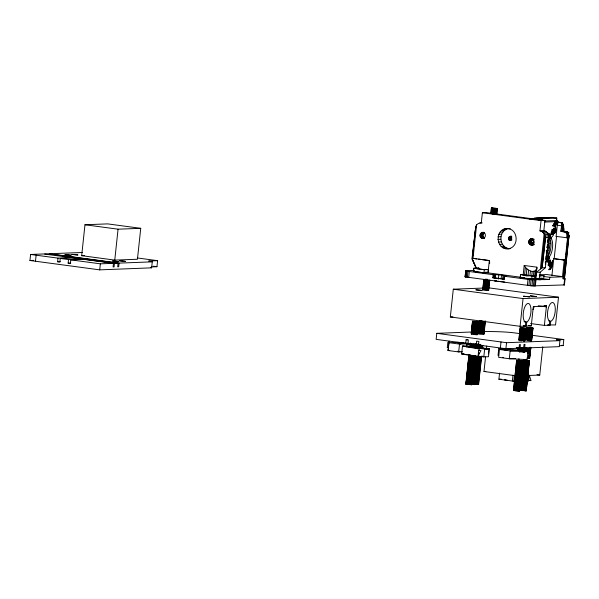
<?xml version="1.0" encoding="UTF-8"?>
<svg xmlns="http://www.w3.org/2000/svg" width="599" height="599" viewBox="0 0 599 599"><rect width="100%" height="100%" fill="white"/><g stroke="black" fill="none" stroke-linecap="round" stroke-linejoin="round"><path stroke-width="0.9" d="M556.823 220.192L557.272 220.784L556.029 223.165L555.857 220.941L556.823 220.192L556.142 218.029M510.026 248.682C494.781 251.805 493.876 226.489 509.315 228.526L504.036 229.162M509.951 248.6C499.708 248.615 497.484 232.382 506.956 229.05M552.518 262.347L552.592 260.842M533.754 244.984L533.417 239.959L531.702 240.019M550.451 266.967A2.561 1.011 -82.4 0 1 549.201 265.589L547.965 260.647L548.16 258.768L546.498 258.543L545.966 259.502L547.628 259.719L548.16 258.768M546.198 256.492L548.647 247.477L548.287 239.443M550.518 236.717C550.96 235.16 547.479 234.688 548.856 236.493L550.518 236.717L550.721 234.83L553.027 229.746A2.561 1.011 -82.4 0 1 554.816 228.751M552.001 232.682L551.993 230.128L554.652 230.488L554.764 232.352L554.652 233.041L552.001 232.682L551.597 233.887L553.588 234.149L553.993 232.951A2.561 1.011 -82.4 0 0 554.629 231.88M548.317 265.514L550.706 265.387L551.522 262.377L547.756 261.875M563.03 229.799L563.801 229.904L563.726 228.563L562.985 228.586L562.521 231.401L563.891 231.349L563.652 226.639L562.611 223.157L562.169 222.663L558.156 222.124L557.272 220.784M544.229 279.726L542.073 278.228L541.107 278.7L535.671 278.64L538.187 278.378L540.343 279.875L535.603 279.239L536.899 267.176L524.192 265.469L523.204 274.754M482.158 222.918C478.908 222.334 475.217 224.722 475.591 228.256L472.259 259.307L476.295 268.547M152.296 261.711L151.622 267.843L99.704 269.864L29.95 260.498L30.594 254.463L43.712 253.961L114.454 263.29L118.078 263.148L117.689 266.772L118.684 266.735L119.066 263.111L151.824 261.86L152.296 261.711L148.717 261.022L157.604 260.677L156.96 266.712L151.629 266.914M35.483 261.239L36.127 255.204L30.594 254.463M60.267 258.431L68.526 259.547L81.644 259.038L73.385 257.929L60.267 258.431L59.878 262.055L57.624 261.748L58.006 258.132L71.124 257.63M114.454 263.29L114.072 266.907L113.076 266.944L113.466 263.328L83.905 259.345L70.787 259.846L70.397 263.47L68.136 263.163L68.526 259.547M81.674 255.668L84.976 224.752L107.655 223.884L140.743 228.324L137.441 259.24L114.761 260.108L81.674 255.668L84.399 255.563M99.704 269.864L100.347 263.83L113.466 263.328M114.761 260.108L118.063 229.192L140.743 228.324M471.727 331.996L436.791 333.329L436.147 339.363L465.708 343.347L468.336 343.249M523.601 325.714L526.356 326.081L526.783 322.067A9.487 3.744 -82.4 0 0 530.759 307.272A9.487 3.744 -82.4 0 0 524.297 308.305A9.487 3.744 -82.4 0 0 525.78 322.232L525.368 326.118L520.089 326.32L450.336 316.953L453.301 289.205L483.438 288.052M448.411 347.69L447.303 347.54L447.857 342.351L448.965 342.501M448.509 346.821L449.115 341.138L447.985 350.512L458.669 351.942L462.383 351.8M564.071 284.697L564.423 284.929L531.987 285.925L465.101 276.858L465.782 270.726L474.43 270.359M465.101 276.858L465.782 270.726M465.483 276.993L466.127 270.958L465.745 270.823M466.239 277.165L466.883 271.13L466.127 270.958M458.669 351.942L459.508 344.103L469.219 343.729L458.534 342.291L448.823 342.665L459.508 344.103M467.332 277.352L467.976 271.317L466.883 271.13M468.68 277.547L469.324 271.512L467.976 271.317M478.623 259.127L489.503 260.587L473.188 258.394L472.259 259.307L475.771 226.4M472.985 258.596L476.587 224.895M465.708 343.347L466.097 339.73L467.849 339.663M488.694 272.582L483.955 272.859L473.367 271.392L473.704 268.255L478.429 268.075M473.682 271.474L473.704 268.255M466.606 346.896L466.935 343.819M475.411 347.113L475.591 345.421L466.883 344.358L467.512 344.335L467.572 343.789M478.856 344.657L467.969 343.654L468.358 340.03L466.097 339.73M547.786 242.026C549.051 238.035 549.313 231.499 543.847 230.72L544.94 220.469L486.261 212.585L482.382 212.735L481.282 222.993L479.829 223.008M474.865 356.323L471.817 384.708L466.015 384.131L468.957 354.81M470.185 343.257L469.99 345.091L470.208 343.212M465.827 384.064L468.972 354.765M466.015 384.131L469.189 354.743M470.185 345.159L470.425 343.19M471.353 334.19L472.768 321.251L475.202 321.393L478.541 321.918L477.156 334.766M466.396 384.214L469.526 354.967M470.559 345.241L470.762 343.414M471.735 334.272L472.768 321.251M466.943 384.311L470.065 355.065M471.106 345.338L471.301 343.504M472.282 334.369L473.644 321.573L473.105 321.476M467.617 384.408L470.739 355.162M473.053 333.553L474.326 321.67L473.644 321.573M468.373 384.506L471.503 355.252M472.544 345.526L472.738 343.699M473.712 334.556L475.082 321.76L474.326 321.67M469.167 384.588L472.289 355.342M473.33 345.616L473.524 343.781M474.498 334.646L475.868 321.85L478.541 321.918M469.93 384.655L473.053 355.409M474.094 345.683L474.288 343.856M475.269 334.714L476.632 321.918M470.619 384.708L473.749 355.454M474.79 345.735L474.985 343.901M475.958 334.766L477.328 321.963M474.782 347.135L474.962 345.443M471.188 384.73L474.318 355.484M475.262 346.671L475.554 343.931M476.527 334.789L477.897 321.992M471.6 384.738L474.722 355.484M475.613 347.442L475.958 343.931M476.939 334.789L478.354 321.85M475.793 347.562L476.183 343.908M476.227 344.762L476.617 341.138L478.878 341.445L478.489 345.061L505.9 348.73L519.019 348.229L516.278 347.862M483.955 272.859L484.284 269.722L488.365 269.565L488.028 272.702L487.257 272.597M478.062 384.251L478.631 384.401L472.626 383.802L475.628 355.843M476.497 347.57L476.819 344.672M477.995 333.561L479.402 320.48M482.667 289.826L483.782 279.546M490.821 213.529L491.435 207.898L494.879 208.1L497.425 208.542L496.818 214.172M472.813 383.869L475.846 355.813M476.692 347.637L477.044 344.65M478.189 333.628L479.574 320.6M482.861 289.894L483.955 279.658M491.015 213.596L491.435 207.898M473.195 383.959L476.183 356.046M477.066 347.719L477.47 343.946M478.534 334.01L479.956 320.682M483.243 289.976L484.336 279.748M491.397 213.678L491.989 208.1L491.607 208.01M473.742 384.049L476.722 356.135M477.613 347.817L478.017 344.043M479.08 334.107L480.503 320.779M483.782 290.073L484.876 279.838M491.936 213.776L492.535 208.19L491.989 208.1M474.415 384.146L477.396 356.233M478.287 347.914L478.691 344.14M479.754 334.205L481.177 320.877M484.456 290.171L485.654 279.007M492.58 213.836L496.436 214.225L492.58 213.836L493.209 208.287L492.535 208.19M478.608 355.492L478.122 355.507L478.676 350.318L479.163 350.303L479.297 349.007L462.495 346.087L461.657 353.927L478.459 356.847L478.886 352.893M475.172 384.244L478.159 356.33M479.05 348.012L479.44 344.35M480.51 334.302L481.933 320.974M485.22 290.268L486.41 279.104M493.374 213.97L493.965 208.385L493.209 208.287M475.965 384.326L478.945 356.412M479.836 348.094L480.241 344.32M481.296 334.384L482.727 321.057M486.006 290.35L487.197 279.186M494.16 214.053L494.759 208.467L497.425 208.542M489.301 260.782L488.013 272.852L521.07 277.285M476.729 384.401L479.709 356.487M480.6 348.161L480.907 345.316M482.098 334.152L483.49 321.124M486.77 290.418L487.863 280.182M494.924 214.12L495.523 208.542M477.418 384.446L480.405 356.532M481.289 348.214L481.596 345.368M482.787 334.205L484.179 321.176M487.466 290.47L488.559 280.235M495.62 214.172L496.212 208.587M477.987 384.476L480.975 356.562M481.866 348.236L482.165 345.391M483.363 334.227L484.756 321.199M488.035 290.493L489.128 280.257M496.189 214.195L496.781 208.617M478.399 384.476L481.379 356.562M482.27 348.236L482.577 345.391M483.767 334.227L485.205 321.057M488.44 290.5L489.533 280.265M496.593 214.195L497.237 208.474M478.616 384.446L481.618 356.487M482.495 348.214L482.809 345.324M483.992 334.205L485.4 321.131M488.664 290.47L489.772 280.19M483.805 356.907L484.643 349.06L489.331 348.88L488.492 356.727L483.805 356.907L478.264 356.158M492.805 277.726L493.134 274.709L498.84 274.776L506.589 275.817L504.208 276.199L503.879 279.216L492.805 277.726L504.358 279.067M485.564 348.378L485.504 348.918L489.054 348.783L484.95 348.693M493.628 277.726L493.95 274.709M515.237 375.685L483.992 371.485L485.542 356.937M486.418 348.76L486.71 346.027M494.767 277.779L495.088 274.761M494.991 278.161L495.366 274.716M488.507 353.852L488.866 350.475M498.375 279.089L498.84 274.776M501.153 278.542L501.52 275.098M502.576 279.598L503.04 275.285M503.931 279.793L504.388 275.48M504.478 277.659L504.68 276.049M505.676 349.464L498.757 348.64L498.039 355.394L498.668 355.372M499.469 349.472L498.63 357.311L509.315 358.749L527.142 359.58L527.981 351.733L510.153 350.902L499.469 349.472L509.187 349.097L519.865 350.527L519.685 352.272M500.367 347.989L501.011 341.954M514.953 381.376L498.9 379.227L499.551 373.125M505.9 348.73L506.544 342.695L559.481 340.666L559.953 340.524L556.374 339.835L563.801 339.551L563.157 345.578L559.444 345.72M506.844 349.726L506.904 349.18M507.473 349.704L507.533 349.157M520.194 277.741L520.524 274.604L523.803 274.477L524.784 274.612L522.058 274.716L535.341 276.027L535.012 279.164L531.702 279.284L520.194 277.741L522.65 277.644M512.355 381.091L512.984 375.176M524.544 275.008L525.375 267.236L524.192 265.469M513.792 381.286L514.429 375.371M520.089 326.32L523.054 298.572L558.508 297.216L555.543 324.965L548.474 324.913M513.433 390.458L516.675 360.246L522.096 360.74L522.665 360.89L519.43 391.102L513.433 390.458L516.106 390.533M517.701 350.565L518.008 347.779M518.869 339.596L520.157 327.668L523.601 327.87L526.147 328.312L524.866 340.247M513.628 390.526L516.675 360.246M517.888 350.64L518.232 347.749M518.966 340.584L520.157 327.668M526.132 275.944L526.895 268.831L525.375 267.236M514.002 390.608L517.229 360.448L516.847 360.358M518.27 350.722L518.562 347.982M519.34 340.666L520.711 327.87L520.329 327.788M514.548 390.705L517.776 360.538L517.229 360.448M518.816 350.812L519.408 344.612L520.396 344.567L520.007 348.191L516.338 347.697M519.887 340.764L521.257 327.96L520.711 327.87M515.222 390.803L518.449 360.635L517.776 360.538M519.49 350.909L519.782 348.169M520.561 340.861L521.931 328.065L521.257 327.96M518.727 360.471L518.921 358.651M527.974 276.169L528.625 270.119L526.895 268.831M515.986 390.9L519.206 360.733L518.449 360.635M520.149 351.92L520.636 347.353M521.325 340.951L522.687 328.155L521.931 328.065M527.36 285.423L528.004 279.396L504.208 276.199M516.772 390.982L519.992 360.815L522.665 360.89M520.935 352.01L521.422 347.435M522.208 340.12L523.474 328.237L526.147 328.312M517.536 391.05L520.763 360.89M521.707 352.077L522.193 347.502M522.972 340.195L524.245 328.312M528.88 285.618L529.523 279.583L528.004 279.396M529.965 275.443L530.444 271.018L528.625 270.119M518.232 391.102L521.452 360.935M522.395 352.122L522.882 347.555M523.571 341.153L524.934 328.357M518.801 391.125L522.021 360.965M522.964 352.152L523.451 347.585M524.14 341.183L525.503 328.387M520.007 348.191L523.631 348.049L524.02 344.432L525.009 344.395L524.627 348.012L522.785 347.764M519.206 391.125L522.478 360.823M523.369 352.152L523.908 347.442M524.544 341.183L525.959 328.245M530.452 285.783L531.096 279.755L549.575 279.523L549.815 277.292L563.412 276.768L546.805 274.537L539.721 274.814M531.635 276.416L531.68 276.004M523.593 352.13L524.095 347.51M531.672 276.611L532.226 271.452L535.221 270.868L536.801 268.532M531.702 279.284L532.039 276.146L535.341 276.027M520.231 390.196L523.474 359.984L529.276 360.561L526.244 390.795L520.231 390.196L520.875 390.121M524.305 352.137L524.806 347.517M525.667 339.341L526.955 327.406L529.613 327.526L532.945 328.05L531.68 339.933M520.426 390.263L523.691 359.962M524.492 352.205L525.031 347.495M525.765 340.322L527.18 327.383M520.801 390.353L524.028 360.186L523.474 359.984M524.874 352.287L525.36 347.719M526.236 339.491L527.509 327.608L526.955 327.406M531.987 285.925L532.631 279.89M533.282 276.775L533.859 271.399M521.347 390.443L524.574 360.284L524.028 360.186M525.518 351.471L525.907 347.809M526.783 339.588L528.056 327.705L527.509 327.608M522.021 390.541L525.248 360.381L524.574 360.284M526.192 351.568L526.581 347.907M527.36 340.599L528.73 327.803L528.056 327.705M533.372 286.023L534.016 279.988M534.66 276.146L535.221 270.868M522.785 390.638L526.004 360.471L525.248 360.381M526.948 351.658L527.337 348.004M528.116 340.689L529.486 327.893L528.73 327.803M534.69 279.486L534.533 278.857M548.587 237.563L545.337 237.631L548.587 237.563L545.36 267.731L540.231 272.186L536.345 272.335L542.117 267.798L545.337 237.631C545.053 234.651 543.188 231.364 539.961 230.87L541.062 220.619L544.94 220.469M535.019 279.621L535.401 279.044L535.334 279.651M534.51 286.075L535.154 280.04M535.671 279.149L535.251 278.984L536.225 269.887M523.571 390.72L526.791 360.561L529.464 360.628M527.637 352.661L528.123 348.086M528.91 340.779L530.272 327.982L532.945 328.05M535.603 279.239L536.899 267.176M535.326 286.075L535.97 280.047M524.335 390.795L527.562 360.628M528.303 353.642L528.895 348.161M529.673 340.846L531.043 328.05M526.356 326.081L531.261 325.893L533.32 306.591L546.438 306.082L544.371 325.392L530.602 323.542M528.393 358.367L528.947 353.178L529.965 353.14L528.393 358.367L527.285 358.217M525.031 390.84L528.251 360.673M527.053 358.142L528.513 358.262L528.805 355.521M528.999 353.695L529.681 347.293M530.362 340.898L531.732 328.102M525.6 390.87L528.82 360.703M528.513 358.262L529.082 358.292L530.25 347.323M530.939 340.921L532.301 328.125M532.182 329.727L532.376 327.9M526.004 390.87L529.276 360.561M529.082 358.292L529.486 358.292L530.662 347.323M531.343 340.921L532.758 327.982M526.229 390.84L529.449 360.68M529.486 358.292L530.879 347.293M531.568 340.898L532.93 328.102M529.711 358.262L530.796 348.161M528.086 381.668L528.775 375.184M540.395 268.869L544.124 233.962M528.707 380.358L529.261 375.169L531.028 380.664L528.221 380.372M539.557 278.49L540.231 272.186M541.406 268.12L544.873 235.677M545.674 237.676L542.117 267.798L545.36 267.731M539.587 275.113L544.027 275.712L543.69 278.849L549.575 279.523M545.419 264.024L545.711 261.284M546.003 258.543L546.295 255.795M546.595 253.055L546.887 250.315M547.471 244.826L547.179 247.574L547.486 244.811M547.763 242.086L548.474 235.542M545.404 264.271L545.704 261.493M546.295 255.93L546.108 258.611M546.595 253.152L546.894 250.367M527.053 375.543L539.751 375.056L542.761 346.873M556.808 218.118L541.137 218.717L535.828 218.006L551.492 217.407L556.808 218.118L556.553 220.537L555.76 221.652L544.528 222.079M552.555 260.565C551.806 263.096 552.75 269.003 548.834 269.221L548.781 269.76C552.765 269.55 552.293 263.148 552.465 260.85M551.926 275.585L553.738 258.671L565.471 260.168L565.77 257.383M562.169 222.663L560.746 231.162L565.793 232.577L567.028 234.127L566.639 237.796L567.859 237.878L556.119 236.38L557.31 225.231L558.156 222.124M554.172 258.656L556.553 236.365L556.119 236.38M544.371 325.392L549.32 325.197L549.747 321.206A9.487 3.744 -82.4 0 1 548.834 306.666A9.487 3.744 -82.4 0 1 555.153 307.025A9.487 3.744 -82.4 0 1 550.728 321.266L550.309 325.16M562.012 228.241L563.015 228.376L562.768 227.193L562.289 227.216L561.877 231.034M562.446 276.993L564.251 260.086L565.471 260.168M567.028 234.127L567.792 235.751L563.172 278.999L565.097 278.797L562.865 278.303M566.07 254.597L566.369 251.812M566.661 249.027L566.961 246.241M567.163 244.385L567.56 240.671M568.556 234.329L568.758 232.464L563.711 231.049M567.792 235.751L568.264 237.593L563.944 278.018L563.277 277.988M564.378 278.453L568.96 235.707L568.78 234.756L567.485 234.808M564.49 278.408L569.05 235.707L567.246 232.524M563.981 284.982L564.625 278.947M564.535 280.384L564.722 278.662M564.423 284.929L565.097 278.797M559.953 340.524L559.271 346.656L524.627 348.012M569.05 235.707L568.75 237.578L568.264 237.593M555.76 221.652L555.857 220.941L552.862 226.145L554.779 226.235L555.49 227.403L555.46 232.839L555.977 229.32L555.685 227.021L554.891 225.711L552.914 225.606L555.887 220.447L556.553 220.537L544.566 220.994M532.923 244.954C527.539 246.571 527.554 237.391 532.945 238.874M532.766 244.736L530.078 244.587L532.99 244.474L529.501 244.1L532.414 243.988L529.059 243.464L531.695 242.617L528.782 242.73L531.605 241.831L531.987 240.311L533.005 239.211L530.093 239.323L532.429 239.69L529.067 240.424L531.987 240.311L528.79 241.157L531.605 241.831L531.972 243.351L533.664 244.789M556.254 223.839L554.352 225.553L556.696 224.618L556.134 223.524L557.37 221.143M531.56 241.412L531.8 239.57M448.277 348.985L447.985 350.512L449.752 350.445M509.367 236.904C511.673 235.901 512.692 240.042 510.281 240.401C507.256 240.439 508.296 235.924 511.037 236.133M556.696 224.618L557.452 221.435M557.684 221.63L556.928 224.812L557.774 221.705M546.498 258.543L547.381 256.672L549.111 257.023L547.381 256.672M547.98 234.494C553.978 235.759 543.84 233.311 549.096 233.662L550.256 235.587M507.226 380.118L506.058 380.066M472.626 383.802L476.085 383.959M519.43 391.102L518.33 390.81M533.372 219.092L534.36 218.201L552.271 217.512M540.478 218.635L542.514 219.129L541.354 219.466L541.122 220.133L534.233 219.212M563.008 224.101L561.869 226.871L563.24 224.647M532.998 309.601L534.278 306.553M546.894 257.757L548.549 257.982L549.043 256.896M551.597 233.887L552.383 232.652L551.132 232.479M560.746 231.162L562.708 231.207M548.856 236.538L549.343 238.312L551.005 238.529C550.241 237.271 553.304 236.852 553.588 234.149M478.122 355.507L480.997 350.632L478.676 350.318M562.581 227.365L563.494 225.883M549.343 238.312L551.102 238.395A10.288 4.058 -82.4 0 1 552.533 247.619A10.288 4.058 -82.4 0 1 549.111 257.023M545.225 262.639L547.628 259.719M555.842 221.428L552.914 225.606L555.894 222.356M548.549 257.982L549.171 257.548L550.855 262.295A2.561 1.011 -82.4 0 1 551.11 262.699M472.259 259.307L476.497 268.345M484.014 232.479L481.828 232.562L484.097 232.801C482.36 234.082 482.569 237.054 484.486 238.058L481.574 238.17C478.399 236.5 480.495 231.341 483.992 232.345M562.633 227.62L563.652 226.639M530.744 244.901L532.93 244.819L531.47 245.013C535.094 245.036 535.094 238.964 531.485 238.934L532.945 238.919L530.766 239.023M556.389 224.108L554.352 225.553L556.711 224.49M508.993 237.144L511.261 236.141M508.686 237.489L511.059 236.575M553.027 229.746L554.247 229.821L554.652 230.488M508.476 237.9L511.935 236.942M484.277 238.267L481.574 238.17C485.841 240.184 487.122 232.113 482.539 232.397L484.007 232.434M507.84 248.765C519.782 247.874 518.405 227.725 506.402 228.631M508.371 238.365L511.711 237.915M530.093 239.323L532.781 239.016M465.138 276.76L465.573 276.708M482.974 289.504L488.559 290.103M479.567 320.989L485.34 321.656L484.771 321.506M519.078 339.828L524.844 340.502L524.275 340.344M465.842 384.019L467.04 384.019M508.813 228.788L510.273 228.736M501.887 230.338L504.8 230.226M500.09 232.09L503.003 231.978M484.097 232.801L481.177 232.914L483.558 233.333L480.638 233.445L483.161 233.999L480.241 234.112L482.936 234.748L480.024 234.86L482.899 235.542L479.986 235.654L483.056 236.32L480.136 236.433L483.386 237.024L480.473 237.137L483.872 237.616L480.96 237.728L484.486 238.058M539.961 230.87L543.847 230.72M541.376 231.266L545.262 231.124M542.642 232.053L546.528 231.903M563.382 231.521L566.34 231.401M498.772 234.284L501.685 234.179M564.647 231.873L567.612 231.761M543.69 233.161L547.576 233.018M565.793 232.577L568.758 232.464M566.729 233.58L568.189 233.528M544.506 234.531L548.257 234.389M44.708 253.924L48.324 253.781L118.078 263.148M82.61 252.471L49.32 253.744L119.066 263.111M498.024 236.785L500.936 236.672M484.449 238.327L482.262 238.417L484.082 238.38M545.12 236.051L548.429 235.924M482.989 238.462L484.441 238.402M568.069 236.178L568.908 236.141M497.896 239.413L500.809 239.301M532.878 239.353L534.338 239.301M529.516 239.802L532.429 239.69M498.398 241.996L501.311 241.884M528.79 241.157L531.702 241.045M29.95 260.498L33.664 260.355M528.692 241.944L531.605 241.831M531.568 242.558L533.282 242.49M499.491 244.355L502.404 244.242M529.059 243.464L531.972 243.351M57.624 261.748L60.244 261.651M532.863 244.617L534.323 244.564M501.108 246.324L504.021 246.211M68.136 263.163L70.764 263.066M503.13 247.776L506.043 247.664M505.429 248.607L508.341 248.495M488.582 269.438L484.014 269.617L474.408 268.322L479.088 268.165L478.391 268.075M473.367 271.392L474.932 271.332M483.565 272.74L488.582 272.567L485.991 272.216M539.28 275.682L542.275 275.57L539.721 275.226M539.355 275.892L544.027 275.712M521.632 277.854L524.597 277.771M538.187 278.378L542.073 278.228M530.984 279.127L534.81 278.984M537.221 278.849L541.107 278.7M534.211 279.052L521.519 277.839L524.454 277.749L523.466 277.614M539.19 279.261L543.068 279.112M450.336 316.953L452.979 316.856M483.678 331.532C495.762 331.524 507.832 331.689 519.797 333.636M467.969 343.654L471.465 343.519M478.489 345.061L481.109 344.964M447.303 347.54L448.329 347.502M519.865 350.527L510.153 350.902L509.315 358.749L515.499 358.509M464 353.837L461.657 353.927L467.198 354.675M483.992 371.485L485.804 371.417M498.9 379.227L501.243 379.137M534.974 279.007L534.098 279.037L535.012 279.164M478.676 333.179L478.032 333.246L484.037 333.845L480.705 333.321M504.762 282.092L497.926 281.26M496.459 280.781L494.445 280.796L496.189 281.028M545.929 306.074L546.438 306.082L544.034 305.804M508.379 238.844L511.718 238.926M505.122 379.818L504.598 379.818L505.376 379.991M527.547 339.648C521.28 339.416 535.82 340.996 529.853 339.895M459.126 351.628L459.965 351.628L459.178 351.478M503.325 357.431L502.494 357.408L503.609 357.625M482.375 356.143L481.738 356.091M487.474 272.627L485.183 272.231M545.36 305.999L546.438 306.082L544.416 305.872L546.108 306.096L546.348 306.89L538.261 305.812M473.906 333.583C465.46 332.947 479.028 334.789 476.669 333.95M520.741 339.903L523.728 340.254M458.497 351.396L457.329 351.343L458.437 351.561M545.038 305.954L546.438 306.082M493.965 208.385L494.759 208.467M565.179 260.183L553.738 258.671M529.523 279.583L531.096 279.755M475.082 321.76L475.868 321.85M529.486 327.893L530.272 327.982M522.687 328.155L523.474 328.237M526.004 360.471L526.791 360.561M519.206 360.733L519.992 360.815M522.905 390.271L526.244 390.795M469.287 384.221L471.84 384.663M546.857 232.577L549.096 233.662M534.256 218.231L542.11 219.241M533.604 218.425L541.354 219.466M557.924 222.236L562.311 222.828L561.465 225.935L562.611 223.157L560.859 222.925M482.382 212.735L541.062 220.619M557.31 225.231L561.323 225.771M562.768 227.193L561.293 227.081L562.289 227.216M563.726 228.563L562.214 228.481L562.985 228.586M563.734 231.177L562.963 231.072L563.891 231.349M551.821 229.717L554.479 230.076M552.106 230.675L554.764 231.027M552.143 231.311L554.801 231.663M551.402 231.528L552.66 231.701M552.106 231.993L554.764 232.352M551.821 233.325L553.813 233.595M550.766 233.243L552.016 233.408M550.998 234.269L553.319 234.583M548.527 235.564L550.182 235.789M548.167 235.984L550.488 236.298M548.437 237.234L551.537 237.653M475.591 228.256L472.034 258.379L476.392 268.539M546.805 247.23L548.647 247.477M546.281 250.517L548.122 250.764M547.314 257.263L548.976 257.488M546.161 257.907L549.478 258.349M546.385 258.963L548.04 259.187M545.996 259.696L547.658 259.921M547.426 260.28L550.533 260.7M547.606 260.692L550.706 261.112M547.718 261.239L550.818 261.658M547.853 262.579L551.484 263.066M548.647 263.388L551.372 263.755M548.474 264.032L551.2 264.399M548.242 264.586L550.968 264.953M547.98 265.02L550.706 265.387M548.602 265.417L550.414 265.664M474.094 258.521L476.811 258.88M543.727 276.476L549.815 277.292M487.698 269.475L488.365 269.565M474.019 268.337L484.284 269.722M520.524 274.604L532.039 276.146M525.465 275.592L527.262 275.825M534.338 277.846L535.139 277.958M474.071 271.459L483.678 272.755M469.324 271.512L493.134 274.709M84.976 224.752L118.063 229.192M488.754 287.849L558.508 297.216M453.301 289.205L523.054 298.572M137.433 257.974L157.604 260.677M153.292 266.218L156.96 266.712M548.886 321.019L550.721 321.266M36.127 255.204L58.006 258.132M524.028 321.7L526.783 322.067M547.486 324.958L549.32 325.197M528.505 325.527L531.261 325.893M523.533 325.871L525.368 326.118M531.71 335.238L563.801 339.551M561.323 345.338L563.157 345.578M436.791 333.329L506.544 342.695M520.875 347.682L523.631 348.049M467.512 344.335L475.591 345.421M498.757 348.64L505.047 349.487M527.839 353.028L528.947 353.178M489.331 348.88L467.183 345.908L462.495 346.087L484.643 349.06M469.039 354.922L470.889 355.17M536.996 374.689L539.751 375.056M70.787 259.846L100.347 263.83M527.936 357.873L529.726 358.217M508.499 239.301L511.973 239.892M150.514 267.439L151.652 267.746M534.375 278.79L535.251 278.984M530.444 271.018L532.226 271.452M534.75 278.887L535.401 279.044M508.723 239.712L511.112 240.386M550.129 265.761L549.867 265.679A2.561 1.011 -82.4 0 0 551.447 266.548A2.561 1.011 -82.4 0 0 551.522 262.377M547.965 259.689L547.935 260.183M549.261 269.206L549.448 269.737M550.062 269.056L550.174 269.535M550.256 268.951L550.346 269.385M489.503 260.587L489.683 263.35M553.693 229.836A2.561 1.011 -82.4 0 1 555.475 228.84A2.561 1.011 -82.4 0 1 554.652 233.041M549.927 243.494L549.088 251.4L547.449 256.799A10.288 4.058 -82.4 0 0 550.878 247.394A10.288 4.058 -82.4 0 0 549.44 238.17L549.927 243.494M472.529 321.319L471.263 333.209L472.551 321.274M65.051 254.59L71.041 255.241L65.051 254.59M77.84 254.979L71.835 254.38L77.84 254.979M112.657 260.984L118.647 261.628L112.657 260.984M125.446 261.374L119.441 260.775L125.446 261.374M481.948 290.433L475.943 289.834L481.948 290.433M529.561 296.827L523.548 296.228L529.561 296.827M529.134 218.717L532.968 219.129L529.134 218.717M458.168 343.497L460.803 343.781L458.168 343.497M462.78 343.324L465.416 343.609L462.78 343.324M470.597 346.589L473.232 346.873L470.597 346.589M481.117 347.997L483.752 348.281L481.117 347.997M503.332 349.569L505.968 349.853L503.332 349.569M507.945 349.389L510.58 349.674L507.945 349.389M530.392 295.913L536.367 296.58L530.392 295.913"/></g></svg>
